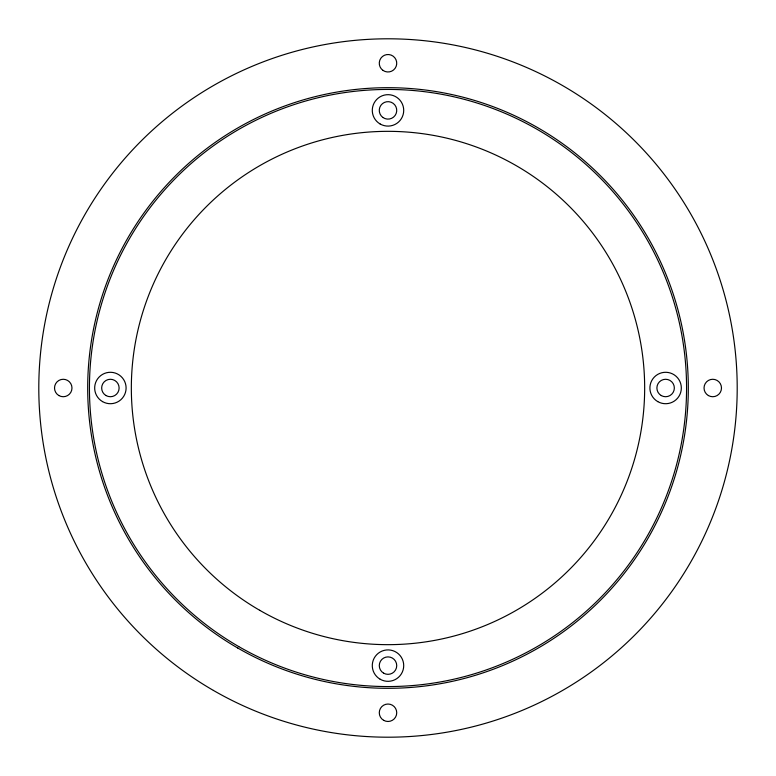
<?xml version="1.0" encoding="UTF-8"?>
<svg xmlns="http://www.w3.org/2000/svg" width="776" height="776" viewBox="0 0 776 776"><rect width="100%" height="100%" fill="white"/><g stroke="black" fill="none" stroke-linecap="round" stroke-linejoin="round"><path stroke-width="1.16" d="M213.4 690.417A349.2 349.2 0 0 0 737.2 388A349.2 349.2 0 0 0 213.4 85.583A349.2 349.2 0 0 0 213.4 690.417M237.844 648.076A300.312 300.312 0 0 0 688.312 388A300.312 300.312 0 0 0 237.844 127.924A300.312 300.312 0 0 0 237.844 648.076M58.879 395.556A8.73 8.73 0 0 0 71.974 388A8.73 8.73 0 0 0 58.879 380.444A8.73 8.73 0 0 0 58.879 395.556M383.635 720.312A8.73 8.73 0 0 0 396.73 712.756A8.73 8.73 0 0 0 383.635 705.2A8.73 8.73 0 0 0 383.635 720.312M708.391 395.556A8.73 8.73 0 0 0 721.486 388A8.73 8.73 0 0 0 708.391 380.444A8.73 8.73 0 0 0 708.391 395.556M382.917 70.344A8.73 8.73 0 0 0 396.691 64.098A8.73 8.73 0 0 0 384.401 55.29A8.73 8.73 0 0 0 382.917 70.344M238.717 646.563A298.566 298.566 0 0 0 686.566 388A298.566 298.566 0 0 0 238.717 129.437A298.566 298.566 0 0 0 238.717 646.563M259.669 610.275A256.662 256.662 0 0 0 644.662 388A256.662 256.662 0 0 0 259.669 165.724A256.662 256.662 0 0 0 259.669 610.275M102.529 401.609A15.714 15.714 0 0 0 126.1 388A15.714 15.714 0 0 0 102.529 374.391A15.714 15.714 0 0 0 102.529 401.609M380.143 679.223A15.714 15.714 0 0 0 403.714 665.614A15.714 15.714 0 0 0 380.143 652.005A15.714 15.714 0 0 0 380.143 679.223M657.757 401.609A15.714 15.714 0 0 0 681.328 388A15.714 15.714 0 0 0 657.757 374.391A15.714 15.714 0 0 0 657.757 401.609M380.143 123.995A15.714 15.714 0 0 0 403.714 110.386A15.714 15.714 0 0 0 380.143 96.777A15.714 15.714 0 0 0 380.143 123.995M106.021 395.556A8.73 8.73 0 0 0 119.116 388A8.73 8.73 0 0 0 106.021 380.444A8.73 8.73 0 0 0 106.021 395.556M383.635 673.17A8.73 8.73 0 0 0 396.73 665.614A8.73 8.73 0 0 0 383.635 658.058A8.73 8.73 0 0 0 383.635 673.17M661.249 395.556A8.73 8.73 0 0 0 674.344 388A8.73 8.73 0 0 0 661.249 380.444A8.73 8.73 0 0 0 661.249 395.556M382.917 117.486A8.73 8.73 0 0 0 396.691 111.24A8.73 8.73 0 0 0 384.401 102.432A8.73 8.73 0 0 0 382.917 117.486"/></g></svg>
